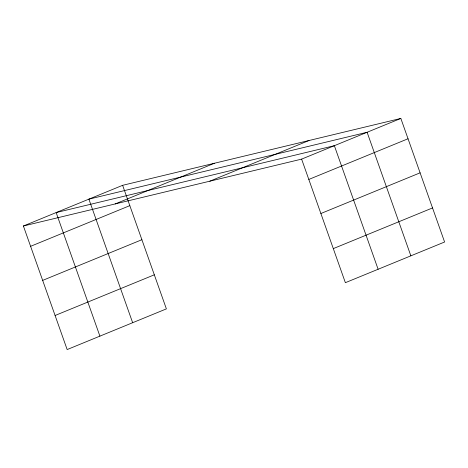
<?xml version="1.0" encoding="UTF-8"?>
<svg xmlns="http://www.w3.org/2000/svg" width="468" height="468" viewBox="0 0 468 468"><rect width="100%" height="100%" fill="white"/><g stroke="black" fill="none" stroke-linecap="round" stroke-linejoin="round"><path stroke-width="0.7" d="M23.4 225.997L122.628 185.316L400.842 118.439L444.6 242.003L345.372 282.684L301.614 159.12L23.4 225.997L67.158 349.561L166.386 308.88L122.628 185.316M115.21 203.925L214.438 163.244M30.595 246.32L129.823 205.639M209.804 181.192L309.032 140.505M301.614 159.12L400.842 118.439M42.664 280.39L141.892 239.71M308.81 179.443L408.037 138.762M55.089 315.49L154.323 274.81M320.873 213.513L420.106 172.832M333.304 248.613L432.537 207.932M410.863 255.832L367.105 132.268L88.891 199.146L132.649 322.715M378.115 269.258L334.363 145.694L56.148 212.571L99.9 336.135"/></g></svg>
